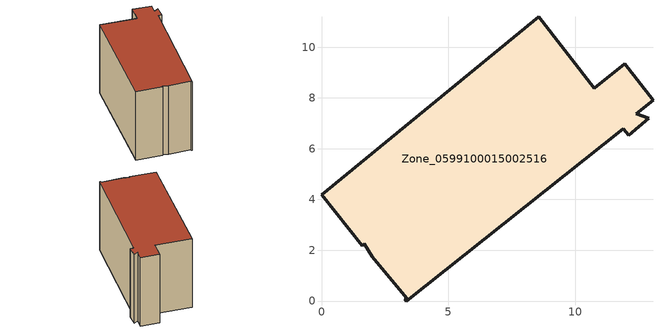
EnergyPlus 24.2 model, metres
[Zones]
Zone_0599100015002516
 floor ground (C_G): 11.88,6.79 3.34,0 3.29,0.07 3.35,0.12 2,1.74 1.69,2.26 1.61,2.18 0,4.19 8.56,11.19 10.74,8.39 11.95,9.34 13.06,7.91 12.39,7.37 12.89,7.21 12.1,6.53 z1.14
 wall outside (C_F): 13.06,7.91 11.95,9.34 10.74,8.39 8.56,11.19 0,4.19 1.61,2.18 1.69,2.26 2,1.74 3.35,0.12 3.29,0.07 3.34,0 11.88,6.79 12.1,6.53 12.89,7.21 12.39,7.37 13.06,7.91 z1.14:8.83
 roof outside (C_R): 3.34,0 11.88,6.79 12.1,6.53 12.89,7.21 12.39,7.37 13.06,7.91 11.95,9.34 10.74,8.39 8.56,11.19 0,4.19 1.61,2.18 1.69,2.26 2,1.74 3.35,0.12 3.29,0.07 z8.83
[BUILDING]
Pand.0599100015002516: North Axis=0; Terrain=City; Loads Convergence Tolerance Value=0.04; Temperature Convergence Tolerance Value=0.4; Solar Distribution=FullExterior; Maximum Number of Warmup Days=25; Minimum Number of Warmup Days=1
[Site:Location]
Rotterdam.The.Hague.AP_ZH_NLD Design_Conditions: Latitude=51.96; Longitude=4.45; Time Zone=1; Elevation=-4.5
[SITE:GROUNDTEMPERATURE:BUILDINGSURFACE]
18, 18, 18, 18, 18, 18, 18, 18, 18, 18, 18, 18
[MATERIAL] Thermal Absorptance=0.9; Solar Absorptance=0.7; Visible Absorptance=0.7
Name | Roughness | Thickness | Conductivity | Density | Specific Heat
G.TI.1975-1991 | MediumSmooth | 0.15 | 0.288461 | 540 | 1210
F.TI.1975-1991 | Rough | 0.3 | 0.230769 | 1920 | 840
R.TI.1975-1991 | MediumRough | 0.2 | 0.153846 | 1500 | 1000
[CONSTRUCTION]
C_G: G.TI.1975-1991
C_F: F.TI.1975-1991
C_R: R.TI.1975-1991
[ZONE]
Zone_0599100015002516: Type=1; Multiplier=1; Ceiling Height=Autocalculate; Volume=Autocalculate; Floor Area=autocalculate; Part of Total Floor Area=Yes
[ZONEINFILTRATION:DESIGNFLOWRATE]
Infil_Zone_0599100015002516: Zone or ZoneList or Space or SpaceList=Zone_0599100015002516; Schedule=AlwaysOn; Design Flow Rate Calculation Method=Flow/Area; Flow Rate per Floor Area=0.003; Constant Term Coefficient=1; Temperature Term Coefficient=0; Velocity Term Coefficient=0; Velocity Squared Term Coefficient=0
[HVACTEMPLATE:ZONE:IDEALLOADSAIRSYSTEM]
Zone_0599100015002516: Maximum Heating Supply Air Temperature=50; Minimum Cooling Supply Air Temperature=13; Maximum Heating Supply Air Humidity Ratio=0.0156; Minimum Cooling Supply Air Humidity Ratio=0.0077; Heating Limit=NoLimit; Cooling Limit=NoLimit; Dehumidification Control Type=ConstantSensibleHeatRatio; Cooling Sensible Heat Ratio=0.7; Dehumidification Setpoint=60; Humidification Control Type=None; Humidification Setpoint=30; Outdoor Air Method=None; Outdoor Air Flow Rate per Person=0.00944; Outdoor Air Flow Rate per Zone Floor Area=0; Outdoor Air Flow Rate per Zone=0; Demand Controlled Ventilation Type=None; Outdoor Air Economizer Type=NoEconomizer; Heat Recovery Type=None; Sensible Heat Recovery Effectiveness=0.7; Latent Heat Recovery Effectiveness=0.65
[ZONECONTROL:THERMOSTAT]
ThermostatControl_Zone_0599100015002516: Zone or ZoneList=Zone_0599100015002516; Control Type Schedule=DualSetpointControlType; Control 1=Thermostat_Zone_0599100015002516; Temperature Difference Between Cutout And Setpoint=0
[THERMOSTATSETPOINT:DUALSETPOINT]
Thermostat_Zone_0599100015002516: Heating Setpoint Temperature Schedule=HeatingSetpoint_Zone_0599100015002516; Cooling Setpoint Temperature Schedule=CoolingSetpoint_Zone_0599100015002516
[SCHEDULE:COMPACT]
HeatingSetpoint_Zone_0599100015002516: Through: 12/31, For: AllDays, Until: 24:00, 21
CoolingSetpoint_Zone_0599100015002516: Through: 12/31, For: AllDays, Until: 24:00, 24
DualSetpointControlType: Through: 12/31, For: AllDays, Until: 24:00, 4
AlwaysOn: Through: 12/31, For: AllDays, Until: 24:00, 1
